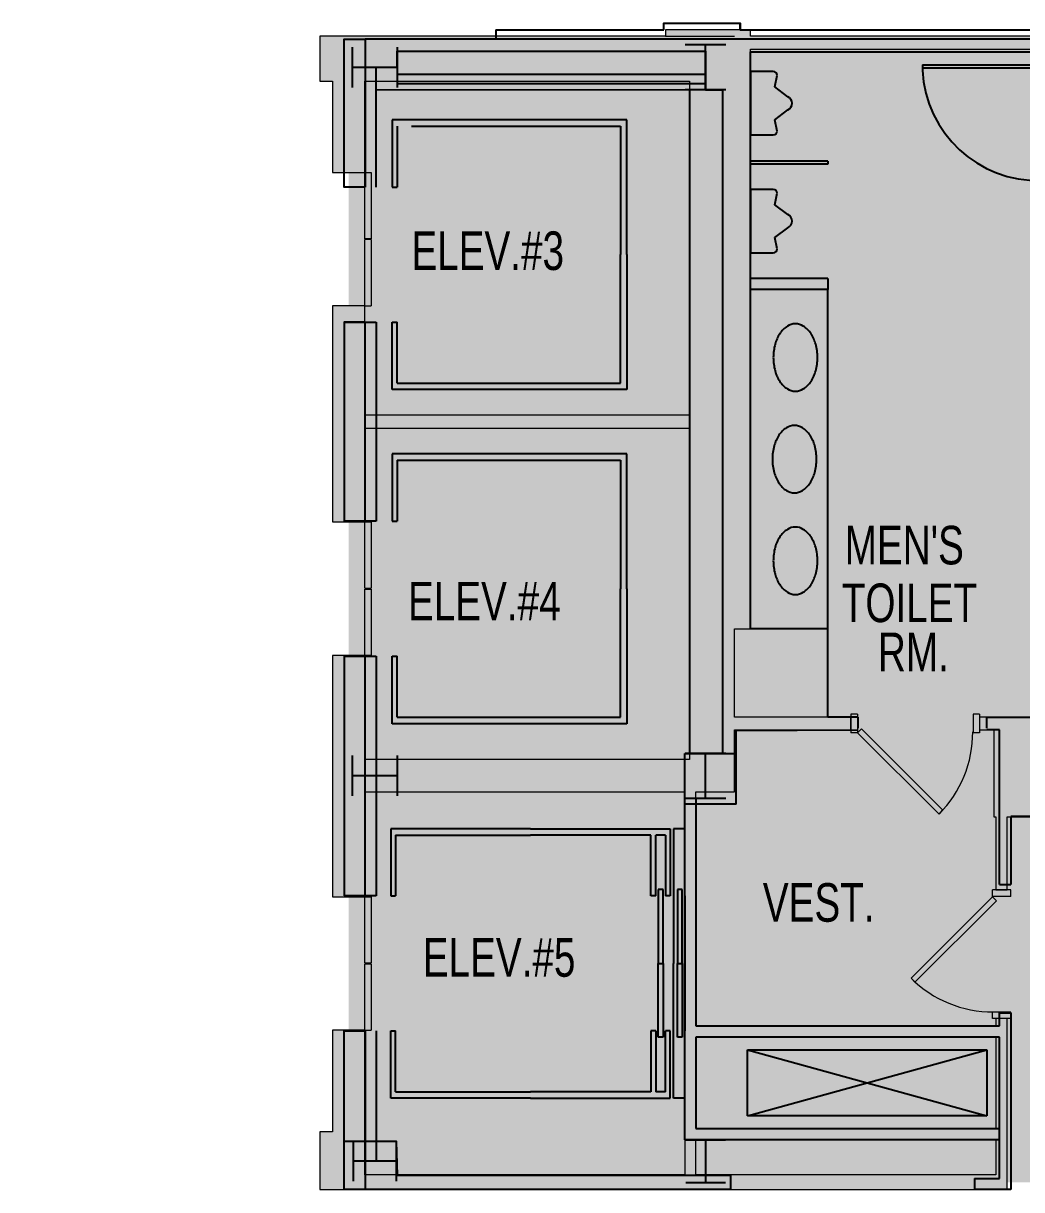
# Model space of a CAD drawing. Header units: inches. Extents: x 628 to 3903, y -279 to 13703.
# Drawn here: x 2554.6 to 2865.4, y 12641.4 to 13004.1 of the extents above; entities that cross this region are included whole.
import ezdxf
from ezdxf.enums import TextEntityAlignment as Align

# ---------------------------------------------------------------- set-up
doc = ezdxf.new("R2010")
doc.units = ezdxf.units.IN
doc.header["$MEASUREMENT"] = 0
for name, color, linetype in [('L1$0$A-Plmb', 3, 'Continuous'), ('L1$0$Plaza America BA02$0$17', 2, 'Continuous'), ('L1$0$Plaza America BA02$0$51', 7, 'Continuous'), ('L1$0$Plaza America BA02$0$9', 252, 'Continuous'), ('L1$0$SCOPE', 7, 'Continuous')]:
    doc.layers.add(name, color=color, linetype=linetype)
for name, color, linetype, lineweight in [('X2$0$A-DETL', 90, 'Continuous', 13), ('X2$0$A-DETL-GENF', 92, 'Continuous', 9), ('X2$0$A-DOOR', 31, 'Continuous', 13), ('X2$0$A-DOOR-FRAM', 31, 'Continuous', 20), ('X2$0$A-WALL', 113, 'Continuous', 13), ('X2$0$A-WALL-PATT', 111, 'Continuous', 13), ('X2$0$I-WALL', 2, 'Continuous', 13), ('X2$0$Plaza America_Tower 1_2nd Floor -REVIT_dwg', 8, 'Continuous', 9), ('X2$0$Q-SPCQ', 91, 'Continuous', 13)]:
    doc.layers.add(name, color=color, linetype=linetype, lineweight=lineweight)
doc.styles.add('L1$0$Plaza America BA02$0$STANDARD', font='txt')

# ---------------------------------------------------------------- blocks, each defined once
blk = doc.blocks.new('L1$0$Plaza America BA02$0$URINAL')
at = {"color": 0, "linetype": 'ByBlock'}
for p, q in [((-118.1, 0), (-118.1, -85)), ((118.1, 0), (-118.1, 0)), ((118.1, -85), (118.1, 0)), ((-103.9, -99.2), (-61.3, -90.1)), ((-61.3, -90.1), (-24.6, -139.2)), ((24.6, -139.2), (61.3, -90.1)), ((61.3, -90.1), (103.9, -99.2))]:
    blk.add_line(p, q, dxfattribs=at)
for centre, radius, start, end in [((-103.9, -85), 14.2, 180.0002, 270.0001), ((103.9, -85), 14.2, 270.0006, 0.0005), ((0, -128.4), 26.8, 203.7077, 269.9793), ((0, -128.4), 26.8, 270.021, 336.2926)]:
    blk.add_arc(centre, radius, start, end, dxfattribs=at)
blk = doc.blocks.new('L1$0$Plaza America BA02$0$W12X14')
at = {"color": 0, "linetype": 'ByBlock'}
for p, q in [((-74.25, 80.249625), (74.25, 80.249625)), ((0, 80.249625), (0, -80.249625)), ((-74.25, -80.249625), (74.25, -80.249625))]:
    blk.add_line(p, q, dxfattribs=at)
blk = doc.blocks.new('L1$0$Plaza America BA02$0$COLELE')
at = {"color": 0, "linetype": 'ByBlock'}
for p, q in [((-75.75, 83.999625), (75.75, 83.999625)), ((0, 83.999625), (0, -83.999625)), ((-75.75, -83.999625), (75.75, -83.999625))]:
    blk.add_line(p, q, dxfattribs=at)
blk = doc.blocks.new('L1')
at = {"layer": 'L1$0$A-Plmb'}
for p, q in [((26953.93, 12991.26), (26990.92, 12991.26)), ((26953.93, 12991.26), (26953.93, 12989.52)), ((26953.93, 12990.26), (26989.92, 12990.26)), ((26924.43, 12961.29), (26900.43, 12961.29)), ((26924.43, 12960.29), (26900.43, 12960.29)), ((26924.43, 12961.29), (26924.43, 12960.29)), ((26924.43, 12815.84), (26924.43, 12921.32))]:
    blk.add_line(p, q, dxfattribs=at)
for centre, major_axis, start_param, end_param in [((26989.92, 12991.26), (36.04, 0), 3.190166, 4.740138), ((26916.16, 12903.26), (7.94, 0), 2.134571, 2.56159), ((26914.38, 12906.07), (4.61, 0), 1.570796, 2.134571), ((26914.38, 12906.07), (4.61, 0), 1.007022, 1.570796), ((26912.6, 12903.26), (7.94, 0), 0.580003, 1.007022), ((26923.47, 12900.19), (15.96, 0), 2.876594, 3.141593), ((26918.99, 12901.41), (11.32, 0), 2.56159, 2.876594), ((26909.77, 12901.41), (11.32, 0), 0.264999, 0.580003), ((26905.3, 12900.19), (15.96, 0), 0, 0.264999), ((26923.47, 12900.19), (15.96, 0), 3.141593, 3.406592), ((26905.3, 12900.19), (15.96, 0), 6.018186, 6.283185), ((26918.99, 12898.98), (11.32, 0), 3.406592, 3.721596), ((26909.77, 12898.98), (11.32, 0), 5.703182, 6.018186), ((26916.16, 12897.13), (7.94, 0), 3.721596, 4.148614), ((26914.38, 12894.31), (4.61, 0), 4.148614, 4.712389), ((26914.38, 12894.31), (4.61, 0), 4.712389, 5.276164), ((26912.6, 12897.13), (7.94, 0), 5.276164, 5.703182), ((26914.09, 12874.46), (4.61, 0), 1.570796, 2.134571), ((26914.09, 12874.46), (4.61, 0), 1.007022, 1.570796), ((26918.7, 12869.79), (11.32, 0), 2.56159, 2.876594), ((26915.87, 12871.65), (7.94, 0), 2.134571, 2.56159), ((26912.31, 12871.65), (7.94, 0), 0.580003, 1.007022), ((26909.48, 12869.79), (11.32, 0), 0.264999, 0.580003), ((26923.18, 12868.58), (15.96, 0), 2.876594, 3.141593), ((26905.01, 12868.58), (15.96, 0), 0, 0.264999), ((26923.18, 12868.58), (15.96, 0), 3.141593, 3.406592), ((26905.01, 12868.58), (15.96, 0), 6.018186, 6.283185), ((26918.7, 12867.37), (11.32, 0), 3.406592, 3.721596), ((26909.48, 12867.37), (11.32, 0), 5.703182, 6.018186), ((26915.87, 12865.51), (7.94, 0), 3.721596, 4.148614), ((26912.31, 12865.51), (7.94, 0), 5.276164, 5.703182), ((26914.09, 12862.7), (4.61, 0), 4.148614, 4.712389), ((26914.09, 12862.7), (4.61, 0), 4.712389, 5.276164), ((26916.16, 12840.03), (7.94, 0), 2.134571, 2.56159), ((26914.38, 12842.85), (4.61, 0), 1.570796, 2.134571), ((26914.38, 12842.85), (4.61, 0), 1.007022, 1.570796), ((26912.6, 12840.03), (7.94, 0), 0.580003, 1.007022), ((26918.99, 12838.18), (11.32, 0), 2.56159, 2.876594), ((26909.77, 12838.18), (11.32, 0), 0.264999, 0.580003), ((26923.47, 12836.97), (15.96, 0), 2.876594, 3.141593), ((26905.3, 12836.97), (15.96, 0), 0, 0.264999), ((26923.47, 12836.97), (15.96, 0), 3.141593, 3.406592), ((26905.3, 12836.97), (15.96, 0), 6.018186, 6.283185), ((26918.99, 12835.75), (11.32, 0), 3.406592, 3.721596), ((26909.77, 12835.75), (11.32, 0), 5.703182, 6.018186), ((26916.16, 12833.9), (7.94, 0), 3.721596, 4.148614), ((26912.6, 12833.9), (7.94, 0), 5.276164, 5.703182), ((26914.38, 12831.09), (4.61, 0), 4.148614, 4.712389), ((26914.38, 12831.09), (4.61, 0), 4.712389, 5.276164)]:
    blk.add_ellipse(centre, major_axis=major_axis, ratio=0.99924, start_param=start_param, end_param=end_param, dxfattribs=at)
at = {"layer": 'L1$0$Plaza America BA02$0$17'}
for p, q in [((26899.43, 12664.34), (26973.92, 12684.82)), ((26899.43, 12684.82), (26973.92, 12664.34)), ((26899.43, 12664.34), (26899.43, 12684.82)), ((26899.43, 12684.82), (26973.92, 12684.82)), ((26973.92, 12684.82), (26973.92, 12664.34)), ((26973.92, 12664.34), (26899.43, 12664.34))]:
    blk.add_line(p, q, dxfattribs=at)
at = {"layer": 'L1$0$Plaza America BA02$0$9', "color": 0, "linetype": 'ByBlock'}
for p, q in [((26861.93, 12974.15), (26788.93, 12974.15)), ((26788.93, 12974.15), (26788.93, 12953.17)), ((26861.93, 12932.19), (26861.93, 12974.15)), ((26790.43, 12972.15), (26790.43, 12953.17)), ((26794.93, 12972.15), (26859.93, 12972.15)), ((26859.93, 12972.15), (26859.93, 12932.19)), ((26788.93, 12953.17), (26790.43, 12953.17)), ((26859.93, 12892.22), (26859.93, 12932.19)), ((26861.93, 12932.19), (26861.93, 12890.22)), ((26788.93, 12911.2), (26790.43, 12911.2)), ((26788.93, 12890.22), (26788.93, 12911.2)), ((26790.43, 12892.22), (26790.43, 12911.2)), ((26861.93, 12890.22), (26788.93, 12890.22)), ((26790.43, 12892.22), (26794.93, 12892.22)), ((26794.93, 12892.22), (26859.93, 12892.22)), ((26861.93, 12870.24), (26788.93, 12870.24)), ((26788.93, 12870.24), (26788.93, 12849.25)), ((26790.43, 12868.24), (26859.93, 12868.24)), ((26790.43, 12868.24), (26790.43, 12849.25)), ((26859.93, 12868.24), (26859.93, 12828.27)), ((26861.93, 12828.27), (26861.93, 12870.24)), ((26788.93, 12849.25), (26790.43, 12849.25)), ((26859.93, 12788.3), (26859.93, 12828.27)), ((26861.93, 12828.27), (26861.93, 12786.3)), ((26788.93, 12786.3), (26788.93, 12807.29)), ((26788.93, 12807.29), (26790.43, 12807.29)), ((26790.43, 12788.3), (26790.43, 12807.29)), ((26790.43, 12788.3), (26859.93, 12788.3)), ((26861.93, 12786.3), (26788.93, 12786.3)), ((26788.43, 12753.64), (26788.43, 12732.72)), ((26831.93, 12753.64), (26788.43, 12753.64)), ((26831.93, 12753.64), (26875.43, 12753.64)), ((26875.43, 12753.64), (26875.43, 12732.72)), ((26876.43, 12753.64), (26876.43, 12711.74)), ((26879.93, 12753.64), (26876.43, 12753.64)), ((26789.93, 12751.64), (26831.93, 12751.64)), ((26789.93, 12751.64), (26789.93, 12732.72)), ((26869.43, 12751.64), (26831.93, 12751.64)), ((26869.43, 12732.72), (26869.43, 12751.64)), ((26873.93, 12751.64), (26870.93, 12751.64)), ((26870.93, 12732.72), (26870.93, 12751.64)), ((26873.93, 12751.64), (26873.93, 12732.72)), ((26871.68, 12734.72), (26871.68, 12711.74)), ((26873.18, 12734.72), (26871.68, 12734.72)), ((26873.18, 12711.74), (26873.18, 12734.72)), ((26879.18, 12734.72), (26877.68, 12734.72)), ((26877.68, 12734.72), (26877.68, 12711.74)), ((26879.18, 12711.74), (26879.18, 12734.72)), ((26788.43, 12732.72), (26789.93, 12732.72)), ((26870.93, 12732.72), (26869.43, 12732.72)), ((26875.43, 12732.72), (26873.93, 12732.72)), ((26879.93, 12732.72), (26879.93, 12690.75)), ((26871.68, 12711.74), (26873.18, 12711.74)), ((26871.68, 12711.74), (26873.18, 12711.74)), ((26871.68, 12688.76), (26871.68, 12711.74)), ((26873.18, 12711.74), (26873.18, 12688.76)), ((26876.43, 12669.83), (26876.43, 12711.74)), ((26877.68, 12711.74), (26879.18, 12711.74)), ((26877.68, 12711.74), (26879.18, 12711.74)), ((26877.68, 12688.76), (26877.68, 12711.74)), ((26879.18, 12711.74), (26879.18, 12688.76)), ((26788.43, 12690.75), (26789.93, 12690.75)), ((26788.43, 12669.83), (26788.43, 12690.75)), ((26789.93, 12671.83), (26789.93, 12690.75)), ((26870.93, 12690.75), (26869.43, 12690.75)), ((26869.43, 12690.75), (26869.43, 12671.83)), ((26870.93, 12690.75), (26870.93, 12671.83)), ((26873.93, 12671.83), (26873.93, 12690.75)), ((26875.43, 12690.75), (26873.93, 12690.75)), ((26875.43, 12669.83), (26875.43, 12690.75)), ((26873.18, 12688.76), (26871.68, 12688.76)), ((26879.18, 12688.76), (26877.68, 12688.76)), ((26831.93, 12669.83), (26788.43, 12669.83)), ((26789.93, 12671.83), (26831.93, 12671.83)), ((26869.43, 12671.83), (26831.93, 12671.83)), ((26831.93, 12669.83), (26875.43, 12669.83)), ((26873.93, 12671.83), (26870.93, 12671.83)), ((26879.93, 12669.83), (26876.43, 12669.83))]:
    blk.add_line(p, q, dxfattribs=at)
at = {"layer": 'L1$0$SCOPE', "linetype": 'Continuous'}
for p, q in [((26873.48, 13004.14), (26897.23, 13004.14)), ((26897.23, 13002.14), (26897.23, 13004.14)), ((27289.35, 12999.26), (26780.43, 12999.26)), ((26821.18, 13002.14), (26873.48, 13002.14)), ((26821.18, 13002.14), (26821.18, 12999.26)), ((26897.23, 13002.14), (27048.98, 13002.14)), ((26933.93, 12788.36), (26924.43, 12788.36)), ((26933.93, 12784.87), (26933.93, 12788.36)), ((26895.93, 12784.21), (26933.93, 12784.37)), ((26895.93, 12761.26), (26895.93, 12784.21)), ((26977.92, 12736.28), (26977.92, 12784.36)), ((26879.93, 12777.06), (26895.93, 12777.06)), ((26895.93, 12761.26), (26879.93, 12761.26)), ((26895.93, 12761.26), (26895.93, 12761.26)), ((26981.42, 12757.39), (26981.42, 12736.28)), ((26977.92, 12736.28), (26981.42, 12736.28)), ((26977.92, 12696.31), (26981.42, 12696.31)), ((26977.92, 12692.32), (26977.92, 12696.31)), ((26981.42, 12696.31), (26981.42, 12696.31)), ((26981.42, 12696.31), (26981.42, 12641.36)), ((26977.92, 12644.85), (26977.92, 12688.82)), ((26970.17, 12644.85), (26977.92, 12644.85)), ((26970.17, 12644.85), (26970.17, 12641.36)), ((26981.42, 12641.36), (26970.17, 12641.36))]:
    blk.add_line(p, q, dxfattribs=at)
at = {"layer": 'L1$0$SCOPE'}
for p, q in [((26790.43, 12995.45), (26886.43, 12995.45)), ((26790.43, 12990.45), (26790.43, 12995.45)), ((26886.43, 12995.45), (26886.43, 12983.46)), ((26900.43, 12815.84), (26900.43, 12995.26)), ((26900.43, 12995.26), (27270.29, 12995.26)), ((26783.93, 12953.17), (26783.93, 12990.45)), ((26886.43, 12988.2), (26790.43, 12988.2)), ((26790.43, 12985.46), (26886.43, 12985.46)), ((26783.93, 12983.52), (26881.43, 12983.46)), ((26881.43, 12983.46), (26881.43, 12777.06)), ((26886.43, 12983.46), (26891.68, 12983.46)), ((26891.68, 12983.46), (26891.68, 12777.06)), ((26924.43, 12924.82), (26900.43, 12924.82)), ((26924.43, 12924.82), (26924.43, 12921.32)), ((26924.43, 12921.32), (26900.43, 12921.32)), ((26773.93, 12911.2), (26783.93, 12911.2)), ((26783.93, 12911.2), (26783.93, 12849.25)), ((26783.93, 12849.25), (26773.93, 12849.25)), ((26924.43, 12815.84), (26900.43, 12815.84)), ((26924.43, 12788.36), (26924.43, 12815.84)), ((26773.93, 12807.29), (26783.93, 12807.29)), ((26783.93, 12807.29), (26783.93, 12732.72)), ((26973.92, 12784.87), (26973.92, 12788.36)), ((26973.92, 12788.36), (26989.92, 12788.36)), ((26977.92, 12784.36), (26973.92, 12784.37)), ((26879.93, 12656.84), (26879.93, 12777.06)), ((26879.93, 12777.06), (26879.93, 12777.06)), ((26883.43, 12763.07), (26883.43, 12692.32)), ((26887.93, 12761.26), (26887.93, 12761.26)), ((27050.37, 12757.39), (26981.42, 12757.39)), ((26783.93, 12732.72), (26773.93, 12732.72)), ((26783.93, 12690.75), (26783.93, 12650.22)), ((26883.43, 12692.32), (26977.92, 12692.32)), ((26977.92, 12688.82), (26883.43, 12688.82)), ((26883.43, 12688.82), (26883.43, 12660.34)), ((26883.43, 12660.34), (26977.92, 12660.35)), ((26977.92, 12656.84), (26879.93, 12656.84)), ((26879.93, 12656.84), (26879.93, 12656.84))]:
    blk.add_line(p, q, dxfattribs=at)
at = {"layer": 'L1$0$SCOPE', "linetype": 'Continuous'}
blk.add_lwpolyline([(26873.48, 13002.14), (26873.48, 13004.14), (26897.23, 13004.14), (26897.23, 13002.14), (27048.98, 13002.14), (27048.98, 13004.14), (27072.73, 13004.14), (27072.73, 13002.14), (27289.35, 13002.14), (27289.35, 12999.26)], dxfattribs=at)
for points in [[(26780.43, 12953.17), (26773.93, 12953.17), (26773.93, 12999.26), (26780.43, 12999.26)], [(26773.93, 12849.25), (26780.43, 12849.25), (26780.43, 12911.2), (26773.93, 12911.2)], [(26773.93, 12732.72), (26780.43, 12732.72), (26780.43, 12807.29), (26773.93, 12807.29)]]:
    blk.add_lwpolyline(points, close=True, dxfattribs=at)
at = {"layer": 'L1$0$SCOPE'}
for points in [[(26773.93, 12641.36), (26773.93, 12690.75), (26780.43, 12690.75), (26780.43, 12641.36)], [(26773.93, 12656.41), (26790.12, 12656.41), (26790.43, 12645.85), (26894.18, 12645.85), (26894.18, 12641.36), (26773.93, 12641.36)]]:
    blk.add_lwpolyline(points, dxfattribs=at)
at = {"layer": 'L1$0$A-Plmb', "xscale": 0.08326667999972415, "yscale": 0.08332999666708929, "rotation": 90}
for p in [(26900.43, 12979.27), (26900.43, 12942.62)]:
    blk.add_blockref('L1$0$Plaza America BA02$0$URINAL', p, dxfattribs=at)
at = {"layer": 'L1$0$SCOPE'}
for name, p, xscale, yscale, rotation in [('L1$0$Plaza America BA02$0$COLELE', (26783.43, 12990.45), 0.08326667999972415, 0.08332999666708929, 270), ('L1$0$Plaza America BA02$0$COLELE', (26886.43, 12990.45), 0.08332999666890828, 0.08326667999972415, 180), ('L1$0$Plaza America BA02$0$COLELE', (26783.49, 12770.13), 0.08326667999972415, 0.08332999666708929, 90), ('L1$0$Plaza America BA02$0$W12X14', (26783.43, 12650.22), 0.08326667999972415, 0.08332999666708929, 270)]:
    blk.add_blockref(name, p, dxfattribs=dict(at, xscale=xscale, yscale=yscale, rotation=rotation))
at = {"layer": 'L1$0$SCOPE', "linetype": 'Continuous', "xscale": 0.08332999666890828, "yscale": 0.08326667999972415, "rotation": 180}
blk.add_blockref('L1$0$Plaza America BA02$0$COLELE', (26886.43, 12770.07), dxfattribs=at)
at = {"layer": 'L1$0$SCOPE', "linetype": 'Continuous', "xscale": 0.08332999666890828, "yscale": 0.08326667999972415}
blk.add_blockref('L1$0$Plaza America BA02$0$W12X14', (26886.43, 12650.22), dxfattribs=at)
at = {"layer": 'L1$0$Plaza America BA02$0$51', "style": 'L1$0$Plaza America BA02$0$STANDARD', "width": 0.75}
for s, p in [('ELEV.#3', (26794.87, 12939.42)), ("MEN'S", (26929.75, 12847.84)), ('ELEV.#4', (26793.81, 12830.42)), ('TOILET', (26928.82, 12829.89)), ('RM.', (26940.07, 12814.63)), ('VEST.', (26904.25, 12736.7)), ('ELEV.#5', (26798.41, 12719.59))]:
    blk.add_text(s, height=12, dxfattribs=at).set_placement(p, align=Align.TOP_LEFT)
blk = doc.blocks.new('X2$0$Single Flush - OTJ_SOLIDFLUSH_ALUM-4757488-FIRST FLOOR DEMOLITION')
at = {"layer": 'X2$0$A-DOOR', "color": 8, "lineweight": 20}
for p, q in [((-7.42, 28.2), (-8.65, 26.96)), ((-8.65, 26.96), (16.67, 1.64)), ((17.91, 2.87), (-7.42, 28.2)), ((16.67, 1.64), (17.91, 2.87))]:
    blk.add_line(p, q, dxfattribs=at)
at = {"layer": 'X2$0$A-DOOR', "lineweight": 9}
blk.add_arc((17.91, 2.87), 35.81, 135, 180.5, dxfattribs=at)
at = {"layer": 'X2$0$A-DOOR-FRAM', "color": 8}
for p, q in [((-20, -2.88), (-20, 2.87)), ((-20, 2.87), (-18, 2.87)), ((-18, -2.88), (-18, 2.87)), ((18, -2.88), (18, 2.87)), ((18, 2.87), (20, 2.87)), ((20, -2.88), (20, 2.87)), ((-20, -2.88), (-18, -2.88)), ((18, -2.88), (20, -2.88))]:
    blk.add_line(p, q, dxfattribs=at)
blk = doc.blocks.new('X2$0$Single Flush - OTJ_SOLIDFLUSH_ALUM-4757540-FIRST FLOOR DEMOLITION')
at = {"layer": 'X2$0$A-DOOR', "color": 8, "lineweight": 20}
for p, q in [((-7.42, 28.2), (-8.65, 26.96)), ((-8.65, 26.96), (16.67, 1.64)), ((17.91, 2.87), (-7.42, 28.2)), ((16.67, 1.64), (17.91, 2.87))]:
    blk.add_line(p, q, dxfattribs=at)
at = {"layer": 'X2$0$A-DOOR', "lineweight": 9}
blk.add_arc((17.91, 2.87), 35.81, 135, 180.5, dxfattribs=at)
at = {"layer": 'X2$0$A-DOOR-FRAM', "color": 8}
for p, q in [((-20, -2.88), (-20, 2.87)), ((-20, 2.87), (-18, 2.87)), ((-18, -2.88), (-18, 2.87)), ((18, -2.88), (18, 2.87)), ((18, 2.87), (20, 2.87)), ((20, -2.88), (20, 2.87)), ((-20, -2.88), (-18, -2.88)), ((18, -2.88), (20, -2.88))]:
    blk.add_line(p, q, dxfattribs=at)
blk = doc.blocks.new('X2$0$Elevator Door-Center _1_ - 41_-5275025-FIRST FLOOR DEMOLITION')
at = {"layer": 'X2$0$Q-SPCQ', "lineweight": 9}
for p, q in [((-24.65, -5), (-4.03, -5)), ((-24.65, -5), (-24.65, -7)), ((-4.03, -7), (-24.65, -7)), ((-4.03, -7), (-4.03, -5)), ((-3.78, -5), (16.85, -5)), ((-3.78, -7), (-3.78, -5)), ((16.85, -7), (-3.78, -7)), ((16.85, -5), (16.85, -7))]:
    blk.add_line(p, q, dxfattribs=at)
blk = doc.blocks.new('X2$0$Elevator Door-Center _1_ - 41_-5275024-FIRST FLOOR DEMOLITION')
at = {"layer": 'X2$0$Q-SPCQ', "lineweight": 9}
for p, q in [((-24.65, 7), (-4.03, 7)), ((-24.65, 7), (-24.65, 5)), ((-4.03, 5), (-24.65, 5)), ((-4.03, 5), (-4.03, 7)), ((-3.78, 7), (16.85, 7)), ((-3.78, 5), (-3.78, 7)), ((16.85, 5), (-3.78, 5)), ((16.85, 7), (16.85, 5))]:
    blk.add_line(p, q, dxfattribs=at)
blk = doc.blocks.new('X2')
at = {"layer": 'X2$0$A-DETL-GENF'}
h = blk.add_hatch(color=9, dxfattribs=at)
h.paths.add_polyline_path([(27050.32, 12643.67), (27050.32, 12659.84), (27089.92, 12659.84), (27089.92, 12683.41), (27093.42, 12683.41), (27093.42, 12644.86), (27193.92, 12644.86), (27193.92, 12726.41), (27189.92, 12726.41), (27189.92, 12733.41), (27193.92, 12733.41), (27193.92, 12916.76), (27253.72, 12916.76), (27253.72, 12996.11), (27073.92, 12996.11), (27073.92, 12862.87), (27133.92, 12862.87), (27133.92, 12859.37), (27097.92, 12859.37), (27097.92, 12733.41), (27144.92, 12733.41), (27144.92, 12726.41), (27093.42, 12726.41), (27093.42, 12723.41), (27089.92, 12723.41), (27089.92, 12757.39), (27088.42, 12757.39), (27088.42, 12760.89), (27089.92, 12760.89), (27089.92, 12859.37), (27047.92, 12859.37), (27047.92, 12814.88), (27044.42, 12814.88), (27044.42, 12859.37), (26991.69, 12859.37), (26991.69, 12771.38), (27044.42, 12771.38), (27044.42, 12774.88), (27047.92, 12774.88), (27047.92, 12760.89), (27048.42, 12760.89), (27048.42, 12757.39), (26980.32, 12757.36), (26980.32, 12734.57), (26976.82, 12734.57), (26976.82, 12757.36), (26976.19, 12757.36), (26976.19, 12784.36), (26971.67, 12784.36), (26971.67, 12788.36), (26988.19, 12788.36), (26988.19, 12862.87), (27049.92, 12862.87), (27049.92, 12996.11), (26900.43, 12996.11), (26900.43, 12815.84), (26895.43, 12815.84), (26895.43, 12788.36), (26931.67, 12788.36), (26931.67, 12784.36), (26895.43, 12784.36), (26895.43, 12765.13), (26883.43, 12765.13), (26883.43, 12692.32), (26976.82, 12692.32), (26976.82, 12694.57), (26980.32, 12694.57), (26980.32, 12643.67), (27027.49, 12643.67)], flags=0)
h.paths.add_polyline_path([(27089.92, 12643.67), (27089.92, 12657.84), (27052.32, 12657.84), (27052.32, 12643.67), (27087.52, 12643.67)], flags=0)
h.paths.add_polyline_path([(27273.47, 12643.67), (27286.6, 12643.67), (27286.6, 12644.86), (27288.29, 12644.86), (27288.29, 12862.26), (27198.54, 12862.26), (27198.54, 12644.86), (27246.6, 12644.86), (27246.6, 12643.67)], flags=0)
h.paths.add_polyline_path([(27292.91, 12644.86), (27295.95, 12644.86), (27295.95, 12862.26), (27292.91, 12862.26), (27292.91, 12645.86)], flags=0)
h.paths.add_polyline_path([(27300.58, 12644.86), (27306.55, 12644.86), (27306.55, 12862.26), (27300.58, 12862.26), (27300.58, 12645.36)], flags=0)
h.paths.add_polyline_path([(26780.54, 12645.98), (26879.93, 12645.98), (26879.93, 12765.13), (26780.35, 12765.13), (26780.35, 12732.42), (26775.35, 12732.42), (26775.35, 12690.92), (26780.35, 12690.92), (26780.35, 12645.98)], flags=0)
h.paths.add_polyline_path([(26883.43, 12645.98), (26976.82, 12645.98), (26976.82, 12656.84), (26883.43, 12656.84)], flags=0)
h.paths.add_polyline_path([(26976.82, 12660.34), (26976.82, 12688.82), (26883.43, 12688.82), (26883.43, 12660.34), (26965.95, 12660.34)], flags=0)
h.paths.add_polyline_path([(26991.69, 12762.39), (27036.44, 12762.39), (27036.44, 12766.38), (26991.69, 12766.38)], flags=0)
h.paths.add_polyline_path([(26110.71, 12767.11), (26110.71, 12996.11), (26095.35, 12996.11), (26095.35, 12767.11), (26098.47, 12767.11)], flags=0)
h.paths.add_polyline_path([(26443.82, 12767.11), (26502.07, 12767.11), (26502.07, 12785.09), (26443.82, 12785.09), (26443.82, 12776.11)], flags=0)
h.paths.add_polyline_path([(26306.8, 12767.11), (26308.85, 12767.11), (26308.85, 12813.56), (26233.14, 12813.56), (26233.14, 12767.11)], flags=0)
h.paths.add_polyline_path([(26209.96, 12767.11), (26229.64, 12767.11), (26229.64, 12813.56), (26209.96, 12813.56), (26209.96, 12767.37)], flags=0)
h.paths.add_polyline_path([(26439.82, 12767.11), (26439.82, 12789.09), (26502.07, 12789.09), (26502.07, 12843.66), (26462.69, 12843.66), (26462.69, 12913.61), (26502.07, 12913.61), (26502.07, 12971.12), (26439.32, 12971.12), (26439.32, 12990.11), (26374.31, 12990.11), (26374.31, 12915.83), (26312.85, 12915.83), (26312.85, 12767.11)], flags=0)
h.paths.add_polyline_path([(26115.33, 12767.11), (26205.33, 12767.11), (26205.33, 12996.11), (26159.42, 12996.11), (26159.42, 12999.11), (26119.42, 12999.11), (26119.42, 12996.11), (26115.33, 12996.11), (26115.33, 12774.62)], flags=0)
h.paths.add_polyline_path([(26782.35, 12775.13), (26881.43, 12775.13), (26881.43, 12878.23), (26780.35, 12878.23), (26780.35, 12849.04), (26775.35, 12849.04), (26775.35, 12807.54), (26780.35, 12807.54), (26780.35, 12775.13)], flags=0)
h.paths.add_polyline_path([(26613.35, 12776.11), (26613.35, 12808.86), (26619.35, 12808.86), (26619.35, 12850.36), (26613.35, 12850.36), (26613.35, 12878.07), (26523.82, 12878.07), (26523.82, 12776.11)], flags=0)
h.paths.add_polyline_path([(26520.32, 12776.11), (26520.32, 12990.11), (26512.07, 12990.11), (26512.07, 12776.11)], flags=0)
h.paths.add_polyline_path([(26209.96, 12817.56), (26308.85, 12817.56), (26308.85, 12937.11), (26312.85, 12937.11), (26312.85, 12921.83), (26368.31, 12921.83), (26368.31, 12990.11), (26349.82, 12990.11), (26349.82, 12980.62), (26312.85, 12980.62), (26312.85, 12977.11), (26308.85, 12977.11), (26308.85, 12996.11), (26291.85, 12996.11), (26291.85, 12999.11), (26251.85, 12999.11), (26251.85, 12996.11), (26209.96, 12996.11), (26209.96, 12841.36)], flags=0)
h.paths.add_polyline_path([(26466.69, 12847.66), (26502.07, 12847.66), (26502.07, 12909.61), (26466.69, 12909.61)], flags=0)
h.paths.add_polyline_path([(27056.92, 12862.87), (27066.92, 12862.87), (27066.92, 12996.11), (27056.92, 12996.11), (27056.92, 12864.39)], flags=0)
h.paths.add_polyline_path([(27198.71, 12866.89), (27270.72, 12866.89), (27270.72, 12996.11), (27261.72, 12996.11), (27261.72, 12912.76), (27198.54, 12912.76), (27198.54, 12866.89)], flags=0)
h.paths.add_polyline_path([(26523.95, 12882.07), (26613.35, 12882.07), (26613.35, 12911.36), (26619.35, 12911.36), (26619.35, 12952.86), (26613.35, 12952.86), (26613.35, 12984.11), (26615.35, 12984.11), (26615.35, 12990.11), (26523.82, 12990.11), (26523.82, 12882.07)], flags=0)
h.paths.add_polyline_path([(26781.82, 12882.23), (26881.43, 12882.23), (26881.43, 12986.11), (26780.35, 12986.11), (26780.35, 12957.77), (26775.35, 12957.77), (26775.35, 12916.27), (26780.35, 12916.27), (26780.35, 12882.23)], flags=0)
h.paths.add_polyline_path([(26443.32, 12975.12), (26502.07, 12975.12), (26502.07, 12990.11), (26443.32, 12990.11)], flags=0)
h.paths.add_polyline_path([(26318.55, 12985.62), (26334.32, 12985.62), (26334.32, 12988.61), (26312.85, 12988.61), (26312.85, 12985.62)], flags=0)
h.paths.add_polyline_path([(26334.32, 12993.61), (26334.32, 12999.11), (26312.85, 12999.11), (26312.85, 12993.61), (26316.61, 12993.61)], flags=0)
at = {"layer": 'X2$0$A-WALL-PATT', "lineweight": 9}
for points in [[(26780.35, 12986.11), (26780.35, 13000.11), (26766.35, 13000.11), (26766.35, 12986.11), (26770.35, 12986.11)], [(26780.35, 12986.11), (26895.43, 12986.11), (26895.43, 13000.11), (26780.35, 13000.11)], [(26881.43, 13000.11), (26895.43, 13000.11), (26895.43, 13002.11), (26873.93, 13002.11), (26873.93, 13000.11)], [(26895.43, 12815.84), (26900.43, 12815.84), (26900.43, 13002.11), (26895.43, 13002.11), (26895.43, 12841.36)], [(27011.81, 12996.11), (27048.68, 12996.11), (27048.68, 13000.11), (26900.43, 13000.11), (26900.43, 12996.11)], [(26780.35, 12959.39), (26780.35, 12986.11), (26770.35, 12986.11), (26770.35, 12959.39)], [(26881.43, 12765.13), (26895.43, 12765.13), (26895.43, 12986.11), (26881.43, 12986.11), (26881.43, 12775.13)], [(26780.35, 12878.23), (26881.43, 12878.23), (26881.43, 12882.23), (26780.35, 12882.23)], [(26980.32, 12757.36), (26991.69, 12757.39), (26991.69, 12784.36), (26976.19, 12784.36), (26976.19, 12757.36), (26979.05, 12757.36)], [(26879.93, 12765.13), (26881.43, 12765.13), (26881.43, 12775.13), (26780.35, 12775.13), (26780.35, 12765.13)], [(26879.93, 12645.98), (26883.43, 12645.98), (26883.43, 12765.13), (26879.93, 12765.13), (26879.93, 12646.15)], [(26780.35, 12659.36), (26780.35, 12690.67), (26770.35, 12690.67), (26770.35, 12659.36)], [(26976.82, 12688.82), (26976.82, 12692.32), (26883.43, 12692.32), (26883.43, 12688.82), (26944.4, 12688.82)], [(26766.35, 12641.36), (26780.35, 12641.36), (26780.35, 12659.36), (26766.35, 12659.36), (26766.35, 12643.34)], [(26883.43, 12656.84), (26976.82, 12656.84), (26976.82, 12660.34), (26883.43, 12660.34)], [(26780.35, 12641.36), (26980.32, 12641.36), (26980.32, 12645.98), (26780.35, 12645.98), (26780.35, 12643.34)]]:
    blk.add_hatch(color=7, dxfattribs=at).paths.add_polyline_path(points, flags=0)
h = blk.add_hatch(color=7, dxfattribs=at)
h.paths.add_polyline_path([(26770.35, 12850.91), (26780.35, 12850.91), (26780.35, 12916.27), (26770.35, 12916.27)], flags=0)
h.paths.add_polyline_path([(26770.35, 12957.77), (26780.35, 12957.77), (26780.35, 12959.39), (26770.35, 12959.39)], flags=0)
h = blk.add_hatch(color=7, dxfattribs=at)
h.paths.add_polyline_path([(26770.35, 12690.67), (26780.35, 12690.67), (26780.35, 12690.92), (26770.35, 12690.92)], flags=0)
h.paths.add_polyline_path([(26770.35, 12732.42), (26780.35, 12732.42), (26780.35, 12807.54), (26770.35, 12807.54), (26770.35, 12765.13)], flags=0)
h.paths.add_polyline_path([(26770.35, 12849.04), (26780.35, 12849.04), (26780.35, 12850.91), (26770.35, 12850.91)], flags=0)
h = blk.add_hatch(color=7, dxfattribs=at)
h.paths.add_polyline_path([(26991.69, 12784.36), (26991.69, 12784.36), (26991.69, 12788.36), (26971.67, 12788.36), (26971.67, 12784.36), (26988.19, 12784.36)], flags=0)
h.paths.add_polyline_path([(26900.43, 12784.36), (26931.67, 12784.36), (26931.67, 12788.36), (26895.43, 12788.36), (26895.43, 12784.36)], flags=0)
h = blk.add_hatch(color=7, dxfattribs=at)
h.paths.add_polyline_path([(26980.32, 12645.98), (26980.32, 12694.57), (26976.82, 12694.57), (26976.82, 12645.98)], flags=0)
h.paths.add_polyline_path([(26980.32, 12734.57), (26980.32, 12757.36), (26976.82, 12757.36), (26976.82, 12734.57)], flags=0)
at = {"layer": 'X2$0$A-DETL', "lineweight": 9}
for p, q in [((26900.43, 12924.82), (26924.43, 12924.82)), ((26924.43, 12924.82), (26924.43, 12921.32)), ((26924.43, 12921.32), (26900.43, 12921.32)), ((26924.43, 12815.84), (26924.43, 12921.32)), ((26924.43, 12815.84), (26900.43, 12815.84)), ((26924.43, 12788.36), (26924.43, 12815.84))]:
    blk.add_line(p, q, dxfattribs=at)
at = {"layer": 'X2$0$A-WALL', "color": 8, "lineweight": 20}
for p, q in [((26766.35, 13000.11), (26766.35, 12986.11)), ((26873.93, 13000.11), (26766.35, 13000.11)), ((27048.68, 13000.11), (26900.43, 13000.11)), ((26900.43, 12996.11), (27049.92, 12996.11)), ((26766.35, 12986.11), (26770.35, 12986.11)), ((26770.35, 12986.11), (26770.35, 12957.77)), ((26780.35, 12986.11), (26881.43, 12986.11)), ((26780.35, 12957.77), (26780.35, 12986.11)), ((26881.43, 12986.11), (26881.43, 12882.23)), ((26770.35, 12957.77), (26780.35, 12957.77)), ((26770.35, 12916.27), (26770.35, 12849.04)), ((26780.35, 12916.27), (26770.35, 12916.27)), ((26780.35, 12882.23), (26780.35, 12916.27)), ((26881.43, 12882.23), (26780.35, 12882.23)), ((26780.35, 12878.23), (26881.43, 12878.23)), ((26780.35, 12849.04), (26780.35, 12878.23)), ((26881.43, 12878.23), (26881.43, 12775.13)), ((26770.35, 12849.04), (26780.35, 12849.04)), ((26895.43, 12788.36), (26895.43, 12815.84)), ((26770.35, 12807.54), (26770.35, 12732.42)), ((26780.35, 12807.54), (26770.35, 12807.54)), ((26780.35, 12775.13), (26780.35, 12807.54)), ((26931.67, 12788.36), (26895.43, 12788.36)), ((26931.67, 12784.36), (26931.67, 12788.36)), ((26988.19, 12788.36), (26971.67, 12788.36)), ((26971.67, 12788.36), (26971.67, 12784.36)), ((26895.43, 12784.36), (26931.67, 12784.36)), ((26895.43, 12765.13), (26895.43, 12784.36)), ((26971.67, 12784.36), (26976.19, 12784.36)), ((26976.19, 12784.36), (26976.19, 12757.36)), ((26881.43, 12775.13), (26780.35, 12775.13)), ((26780.35, 12765.13), (26879.93, 12765.13)), ((26780.35, 12732.42), (26780.35, 12765.13)), ((26883.43, 12765.13), (26895.43, 12765.13)), ((26976.19, 12757.36), (26976.82, 12757.36)), ((26980.32, 12757.36), (26991.69, 12757.36)), ((26770.35, 12732.42), (26780.35, 12732.42)), ((26780.35, 12690.92), (26770.35, 12690.92)), ((26770.35, 12690.92), (26770.35, 12659.36)), ((26780.35, 12645.98), (26780.35, 12690.92)), ((26766.35, 12659.36), (26766.35, 12641.36)), ((26770.35, 12659.36), (26766.35, 12659.36)), ((26879.93, 12645.98), (26780.35, 12645.98)), ((26976.82, 12645.98), (26883.43, 12645.98)), ((26980.32, 12641.36), (26980.32, 12645.98)), ((26766.35, 12641.36), (26980.32, 12641.36))]:
    blk.add_line(p, q, dxfattribs=at)
at = {"layer": 'X2$0$I-WALL', "color": 8, "lineweight": 20}
for p, q in [((26900.43, 13002.11), (26873.93, 13002.11)), ((26873.93, 13002.11), (26873.93, 13000.11)), ((26873.93, 13000.11), (26895.43, 13000.11)), ((26900.43, 13000.11), (26900.43, 13002.11)), ((26900.43, 12815.84), (26900.43, 12996.11)), ((26895.43, 12815.84), (26900.43, 12815.84)), ((26879.93, 12765.13), (26879.93, 12645.98)), ((26883.43, 12692.32), (26883.43, 12765.13)), ((26976.82, 12757.36), (26976.82, 12734.57)), ((26980.32, 12734.57), (26980.32, 12757.36)), ((26976.82, 12734.57), (26980.32, 12734.57)), ((26980.32, 12694.57), (26976.82, 12694.57)), ((26976.82, 12694.57), (26976.82, 12692.32)), ((26980.32, 12645.98), (26980.32, 12694.57)), ((26976.82, 12692.32), (26883.43, 12692.32)), ((26883.43, 12660.34), (26883.43, 12688.82)), ((26883.43, 12688.82), (26976.82, 12688.82)), ((26976.82, 12688.82), (26976.82, 12660.34)), ((26976.82, 12660.34), (26883.43, 12660.34)), ((26883.43, 12645.98), (26883.43, 12656.84)), ((26883.43, 12656.84), (26976.82, 12656.84)), ((26976.82, 12656.84), (26976.82, 12645.98))]:
    blk.add_line(p, q, dxfattribs=at)
at = {"layer": 'X2$0$A-DOOR'}
for name, p, rotation in [('X2$0$Single Flush - OTJ_SOLIDFLUSH_ALUM-4757540-FIRST FLOOR DEMOLITION', (26951.67, 12786.36), 180), ('X2$0$Single Flush - OTJ_SOLIDFLUSH_ALUM-4757488-FIRST FLOOR DEMOLITION', (26978.57, 12714.57), 90)]:
    blk.add_blockref(name, p, dxfattribs=dict(at, rotation=rotation))
at = {"layer": 'X2$0$Plaza America_Tower 1_2nd Floor -REVIT_dwg'}
blk.add_blockref('L1', (0, 0), dxfattribs=at)
at = {"layer": 'X2$0$Q-SPCQ', "lineweight": 9}
for name, p, rotation in [('X2$0$Elevator Door-Center _1_ - 41_-5275025-FIRST FLOOR DEMOLITION', (26775.35, 12940.92), 90), ('X2$0$Elevator Door-Center _1_ - 41_-5275024-FIRST FLOOR DEMOLITION', (26775.35, 12824.38), 270), ('X2$0$Elevator Door-Center _1_ - 41_-5275025-FIRST FLOOR DEMOLITION', (26775.35, 12715.57), 90)]:
    blk.add_blockref(name, p, dxfattribs=dict(at, rotation=rotation))

msp = doc.modelspace()

# ---------------------------------------------------------------- block references
at = {"color": 250, "lineweight": 5}
msp.add_blockref('X2', (-24119.46, 0), dxfattribs=at)

doc.saveas('drawing.dxf')
